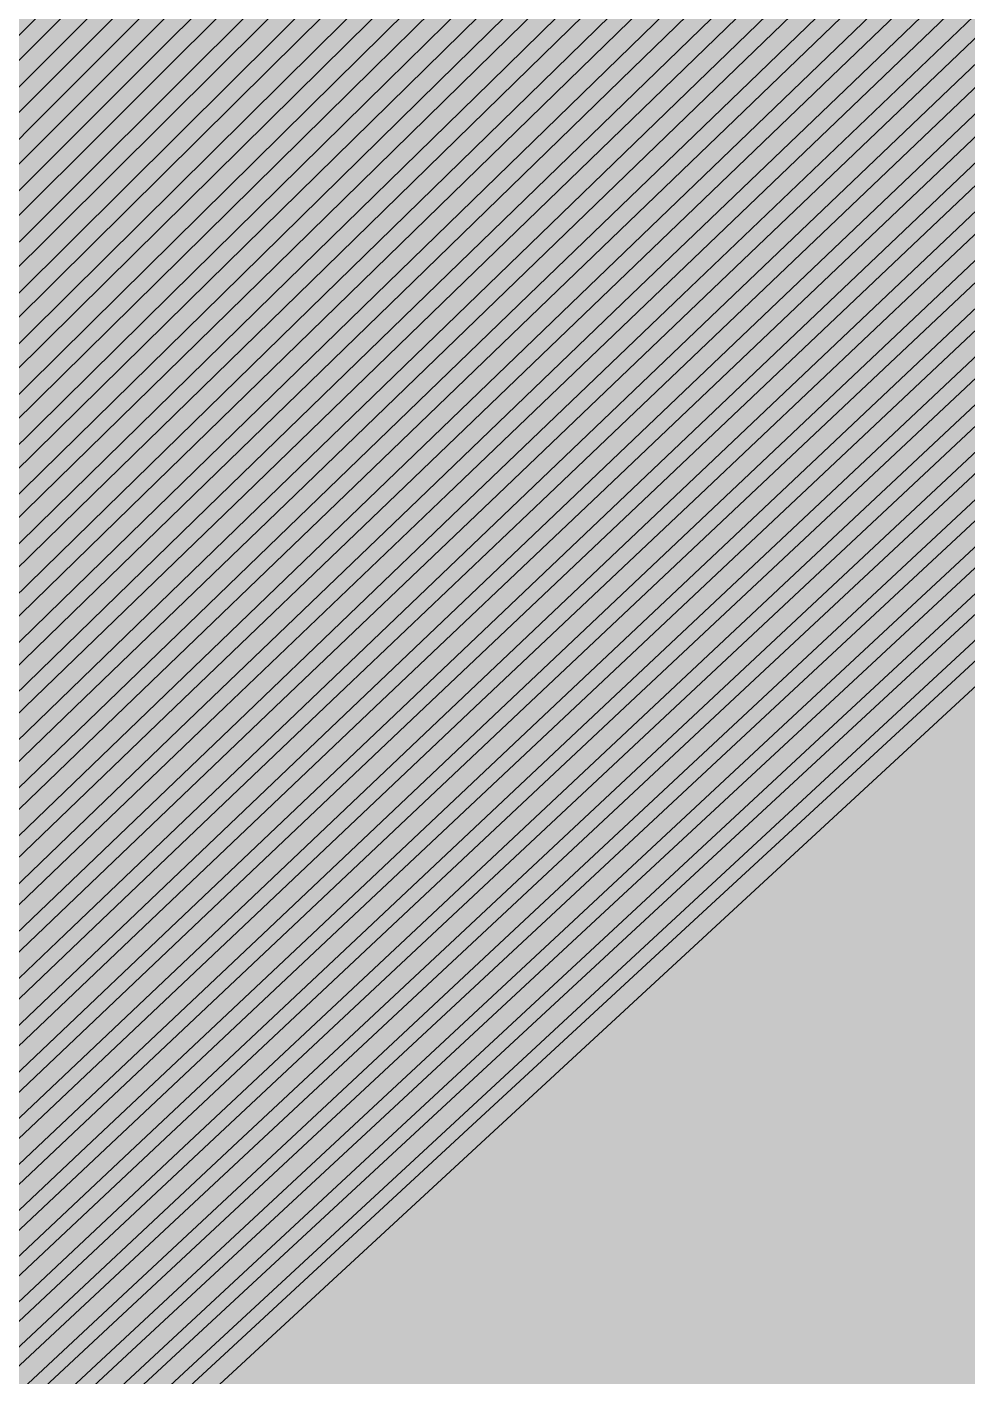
# Model space of a CAD drawing. Header units: metres. Extents: x -7231 to 10969, y -37556 to 1873.
# Drawn here: x 3799.7 to 3899.1, y -18309.4 to -18166.8 of the extents above; entities that cross this region are included whole.
import ezdxf

# ---------------------------------------------------------------- set-up
doc = ezdxf.new("R2010")
doc.units = ezdxf.units.M
for name, color, linetype in [('Metal1', 4, 'CONTINUOUS'), ('Metal2', 3, 'CONTINUOUS'), ('Polyimide', 7, 'CONTINUOUS')]:
    doc.layers.add(name, color=color, linetype=linetype)

msp = doc.modelspace()

# ---------------------------------------------------------------- hatches: boundary and pattern name
at = {"layer": 'Polyimide'}
msp.add_hatch(color=7, dxfattribs=at).paths.add_polyline_path([(4065.69, -468), (4066.67, -501.99), (4068.51, -535.99), (4071.41, -569.99), (4075.54, -603.99), (4081.04, -637.99), (4088.01, -671.99), (4096.52, -705.98), (4106.62, -739.98), (4118.33, -773.98), (4131.63, -807.98), (4146.49, -841.98), (4162.87, -875.98), (4180.68, -909.97), (4199.83, -943.97), (4220.22, -977.97), (4241.73, -1011.97), (4264.21, -1045.97), (4287.52, -1079.96), (4311.51, -1113.96), (4336.01, -1147.96), (4360.86, -1181.96), (4385.88, -1215.96), (4410.89, -1249.96), (4435.74, -1283.95), (4460.24, -1317.95), (4484.23, -1351.95), (4507.54, -1385.95), (4530.02, -1419.95), (4551.53, -1453.94), (4571.92, -1487.94), (4591.07, -1521.94), (4608.88, -1555.94), (4625.26, -1589.94), (4640.12, -1623.94), (4653.42, -1657.93), (4665.13, -1691.93), (4675.23, -1725.93), (4683.74, -1759.93), (4690.71, -1793.93), (4696.21, -1827.93), (4700.34, -1861.92), (4703.24, -1895.92), (4705.08, -1929.92), (4706.06, -1963.92), (4706.44, -1997.92), (4706.5, -2031.91), (4706.5, -4793.02), (4709.95, -4838.39), (4720.22, -4882.71), (4737.08, -4924.98), (4760.13, -4964.2), (4788.85, -4999.49), (4822.58, -5030.03), (4860.53, -5055.12), (4901.85, -5074.18), (4901.85, -5074.18), (4970.68, -5105.23), (5034.7, -5145.26), (5092.76, -5193.54), (5143.8, -5249.19), (5186.89, -5311.2), (5221.24, -5378.44), (5246.23, -5449.69), (5261.41, -5523.66), (5266.5, -5599), (5261.41, -5674.34), (5246.23, -5748.31), (5221.24, -5819.56), (5186.89, -5886.8), (5143.8, -5948.81), (5092.76, -6004.46), (5034.7, -6052.74), (4970.68, -6092.77), (4901.85, -6123.82), (4860.53, -6142.88), (4822.58, -6167.97), (4788.85, -6198.51), (4760.13, -6233.8), (4737.08, -6273.02), (4720.22, -6315.29), (4709.95, -6359.61), (4706.5, -6404.98), (4706.5, -9221.52), (4709.95, -9266.88), (4720.22, -9311.21), (4737.08, -9353.47), (4760.13, -9392.7), (4788.85, -9427.98), (4822.58, -9458.52), (4860.53, -9483.61), (4901.85, -9502.67), (4970.68, -9533.72), (5034.7, -9573.75), (5092.76, -9622.03), (5143.8, -9677.68), (5186.89, -9739.69), (5221.24, -9806.94), (5246.23, -9878.19), (5261.41, -9952.16), (5266.5, -10027.49), (5261.41, -10102.83), (5246.23, -10176.8), (5221.24, -10248.05), (5186.89, -10315.3), (5143.8, -10377.31), (5092.76, -10432.96), (5034.7, -10481.24), (4970.68, -10521.27), (4901.85, -10552.32), (4860.53, -10571.38), (4822.58, -10596.46), (4788.85, -10627), (4760.13, -10662.29), (4737.08, -10701.52), (4720.22, -10743.78), (4709.95, -10788.1), (4706.5, -10833.47), (4706.5, -13650.01), (4709.95, -13695.38), (4720.22, -13739.7), (4737.08, -13781.96), (4760.13, -13821.19), (4788.85, -13856.48), (4822.58, -13887.02), (4860.53, -13912.11), (4901.85, -13931.17), (4970.68, -13962.22), (5034.7, -14002.25), (5092.76, -14050.53), (5143.8, -14106.18), (5186.89, -14168.19), (5221.24, -14235.43), (5246.23, -14306.68), (5261.41, -14380.65), (5266.5, -14455.99), (5261.41, -14531.33), (5246.23, -14605.29), (5221.24, -14676.55), (5186.89, -14743.79), (5143.8, -14805.8), (5092.76, -14861.45), (5034.7, -14909.73), (4970.68, -14949.76), (4901.85, -14980.81), (4860.53, -14999.87), (4822.58, -15024.96), (4788.85, -15055.5), (4760.13, -15090.79), (4737.08, -15130.01), (4720.22, -15172.27), (4709.95, -15216.6), (4706.5, -15261.97), (4706.5, -15455.99), (4720.95, -15750.04), (4764.14, -16041.26), (4835.68, -16326.84), (4934.86, -16604.04), (5060.74, -16870.18), (5212.09, -17122.7), (5387.47, -17359.17), (5585.18, -17577.31), (5803.32, -17775.02), (6039.79, -17950.4), (6292.31, -18101.75), (6558.45, -18227.63), (6835.65, -18326.81), (7121.23, -18398.34), (7412.45, -18441.54), (7706.5, -18455.99), (9969.01, -18455.99), (10047.42, -18459.84), (10125.08, -18471.36), (10201.23, -18490.44), (10275.15, -18516.89), (10346.12, -18550.45), (10413.46, -18590.81), (10476.52, -18637.58), (10534.69, -18690.3), (10587.41, -18748.47), (10634.18, -18811.53), (10674.54, -18878.87), (10708.11, -18949.84), (10734.56, -19023.76), (10753.63, -19099.92), (10765.15, -19177.58), (10769.01, -19255.99), (10769.01, -20895.8), (10730.24, -20951.41), (10694.6, -21009.08), (10662.21, -21068.63), (10633.17, -21129.89), (10607.55, -21192.66), (10585.45, -21256.74), (10566.93, -21321.96), (10552.05, -21388.09), (10540.84, -21454.95), (10533.35, -21522.33), (10529.6, -21590.02), (10529.6, -21657.81), (10533.35, -21725.5), (10540.84, -21792.87), (10552.05, -21859.73), (10566.93, -21925.87), (10585.45, -21991.08), (10607.55, -22055.17), (10633.17, -22117.94), (10662.21, -22179.19), (10694.6, -22238.74), (10730.24, -22296.41), (10769.01, -22352.03), (10769.01, -32454.24), (10728.74, -32510.49), (10691.72, -32568.92), (10658.05, -32629.35), (10627.85, -32691.58), (10601.2, -32755.42), (10578.21, -32820.67), (10558.93, -32887.1), (10543.44, -32954.52), (10531.77, -33022.71), (10523.97, -33091.44), (10520.07, -33160.51), (10520.07, -33229.69), (10523.97, -33298.75), (10531.77, -33367.49), (10543.44, -33435.67), (10558.93, -33503.09), (10578.21, -33569.53), (10601.2, -33634.77), (10627.85, -33698.61), (10658.05, -33760.85), (10691.72, -33821.28), (10728.74, -33879.71), (10769.01, -33935.96), (10769.01, -36556), (10765.15, -36634.41), (10753.63, -36712.07), (10734.56, -36788.23), (10708.11, -36862.15), (10674.54, -36933.12), (10634.18, -37000.46), (10587.41, -37063.51), (10534.69, -37121.69), (10476.52, -37174.41), (10413.46, -37221.18), (10346.12, -37261.54), (10275.15, -37295.1), (10201.23, -37321.55), (10125.08, -37340.63), (10047.42, -37352.15), (9969.01, -37356), (-6231.01, -37356), (-6309.42, -37352.15), (-6387.08, -37340.63), (-6463.23, -37321.55), (-6537.15, -37295.1), (-6608.12, -37261.54), (-6675.46, -37221.18), (-6738.52, -37174.41), (-6796.69, -37121.69), (-6849.41, -37063.51), (-6896.18, -37000.46), (-6936.54, -36933.12), (-6970.11, -36862.15), (-6996.56, -36788.23), (-7015.63, -36712.07), (-7027.15, -36634.41), (-7031.01, -36556), (-7031.01, -33936), (-6990.74, -33879.75), (-6953.7, -33821.31), (-6920.03, -33760.88), (-6889.82, -33698.64), (-6863.18, -33634.8), (-6840.18, -33569.55), (-6820.9, -33503.11), (-6805.4, -33435.69), (-6793.74, -33367.49), (-6785.94, -33298.75), (-6782.03, -33229.68), (-6782.03, -33160.5), (-6785.94, -33091.43), (-6793.74, -33022.69), (-6805.4, -32954.5), (-6820.9, -32887.07), (-6840.18, -32820.63), (-6863.18, -32755.39), (-6889.82, -32691.54), (-6920.03, -32629.3), (-6953.7, -32568.87), (-6990.74, -32510.43), (-7031.01, -32454.18), (-7031.01, -22364.83), (-6990.74, -22308.58), (-6953.7, -22250.14), (-6920.03, -22189.71), (-6889.82, -22127.47), (-6863.18, -22063.62), (-6840.18, -21998.38), (-6820.9, -21931.94), (-6805.4, -21864.51), (-6793.74, -21796.32), (-6785.94, -21727.58), (-6782.03, -21658.51), (-6782.03, -21589.33), (-6785.94, -21520.26), (-6793.74, -21451.52), (-6805.4, -21383.32), (-6820.9, -21315.9), (-6840.18, -21249.46), (-6863.18, -21184.21), (-6889.82, -21120.37), (-6920.03, -21058.13), (-6953.7, -20997.7), (-6990.74, -20939.26), (-7031.01, -20883.01), (-7031.01, -19255.99), (-7027.15, -19177.58), (-7015.63, -19099.92), (-6996.56, -19023.76), (-6970.11, -18949.84), (-6936.54, -18878.87), (-6896.18, -18811.53), (-6849.41, -18748.47), (-6796.69, -18690.3), (-6738.52, -18637.58), (-6675.46, -18590.81), (-6608.12, -18550.45), (-6537.15, -18516.89), (-6463.23, -18490.44), (-6387.08, -18471.36), (-6309.42, -18459.84), (-6231.01, -18455.99), (-3968.5, -18455.99), (-3674.45, -18441.54), (-3383.23, -18398.34), (-3097.65, -18326.81), (-2820.45, -18227.63), (-2554.31, -18101.75), (-2301.79, -17950.4), (-2065.32, -17775.02), (-1847.18, -17577.31), (-1649.47, -17359.17), (-1474.09, -17122.7), (-1322.74, -16870.18), (-1196.86, -16604.04), (-1097.68, -16326.84), (-1026.14, -16041.26), (-982.95, -15750.04), (-968.5, -15455.99), (-968.5, -15261.97), (-971.95, -15216.6), (-982.22, -15172.27), (-999.08, -15130.01), (-1022.13, -15090.79), (-1050.85, -15055.5), (-1084.58, -15024.96), (-1122.53, -14999.87), (-1163.85, -14980.81), (-1232.68, -14949.76), (-1296.7, -14909.73), (-1354.76, -14861.45), (-1405.8, -14805.8), (-1448.89, -14743.79), (-1483.24, -14676.55), (-1508.23, -14605.29), (-1523.41, -14531.33), (-1528.5, -14455.99), (-1523.41, -14380.65), (-1508.23, -14306.68), (-1483.24, -14235.43), (-1448.89, -14168.19), (-1405.8, -14106.18), (-1354.76, -14050.53), (-1296.7, -14002.25), (-1232.68, -13962.22), (-1163.85, -13931.17), (-1122.53, -13912.11), (-1084.58, -13887.02), (-1050.85, -13856.48), (-1022.13, -13821.19), (-999.08, -13781.96), (-982.22, -13739.7), (-971.95, -13695.38), (-968.5, -13650.01), (-968.5, -12309.64), (-971.95, -12264.27), (-982.22, -12219.94), (-999.08, -12177.68), (-1022.13, -12138.46), (-1050.85, -12103.17), (-1084.58, -12072.63), (-1122.53, -12047.54), (-1163.85, -12028.48), (-1232.68, -11997.43), (-1296.7, -11957.4), (-1354.76, -11909.12), (-1405.8, -11853.47), (-1448.89, -11791.46), (-1483.24, -11724.22), (-1508.23, -11652.96), (-1523.41, -11579), (-1528.5, -11503.66), (-1523.41, -11428.32), (-1508.23, -11354.35), (-1483.24, -11283.1), (-1448.89, -11215.86), (-1405.8, -11153.85), (-1354.76, -11098.2), (-1296.7, -11049.92), (-1232.68, -11009.89), (-1163.85, -10978.84), (-1122.53, -10959.78), (-1084.58, -10934.69), (-1050.85, -10904.15), (-1022.13, -10868.86), (-999.08, -10829.63), (-982.22, -10787.37), (-971.95, -10743.05), (-968.5, -10697.68), (-968.5, -9357.31), (-971.95, -9311.94), (-982.22, -9267.62), (-999.08, -9225.35), (-1022.13, -9186.13), (-1050.85, -9150.84), (-1084.58, -9120.3), (-1122.53, -9095.21), (-1163.85, -9076.15), (-1163.85, -9076.15), (-1232.68, -9045.1), (-1296.7, -9005.07), (-1354.76, -8956.79), (-1405.8, -8901.14), (-1448.89, -8839.13), (-1483.24, -8771.89), (-1508.23, -8700.64), (-1523.41, -8626.67), (-1528.5, -8551.33), (-1523.41, -8475.99), (-1508.23, -8402.02), (-1483.24, -8330.77), (-1448.89, -8263.53), (-1405.8, -8201.52), (-1354.76, -8145.87), (-1296.7, -8097.59), (-1232.68, -8057.56), (-1163.85, -8026.51), (-1163.85, -8026.51), (-1122.53, -8007.45), (-1084.58, -7982.36), (-1050.85, -7951.82), (-1022.13, -7916.53), (-999.08, -7877.31), (-982.22, -7835.04), (-971.95, -7790.72), (-968.5, -7745.35), (-968.5, -6404.98), (-971.95, -6359.61), (-982.22, -6315.29), (-999.08, -6273.02), (-1022.13, -6233.8), (-1050.85, -6198.51), (-1084.58, -6167.97), (-1122.53, -6142.88), (-1163.85, -6123.82), (-1163.85, -6123.82), (-1232.68, -6092.77), (-1296.7, -6052.74), (-1354.76, -6004.46), (-1405.8, -5948.81), (-1448.89, -5886.8), (-1483.24, -5819.56), (-1508.23, -5748.31), (-1523.41, -5674.34), (-1528.5, -5599), (-1523.41, -5523.66), (-1508.23, -5449.69), (-1483.24, -5378.44), (-1448.89, -5311.2), (-1405.8, -5249.19), (-1354.76, -5193.54), (-1296.7, -5145.26), (-1232.68, -5105.23), (-1163.85, -5074.18), (-1163.85, -5074.18), (-1122.53, -5055.12), (-1084.58, -5030.03), (-1050.85, -4999.49), (-1022.13, -4964.2), (-999.08, -4924.98), (-982.22, -4882.71), (-971.95, -4838.39), (-968.5, -4793.02), (-968.5, -2031.91), (-968.44, -1997.92), (-968.06, -1963.92), (-967.05, -1929.92), (-965.18, -1895.92), (-962.22, -1861.92), (-958.01, -1827.93), (-952.41, -1793.93), (-945.31, -1759.93), (-936.64, -1725.93), (-926.35, -1691.93), (-914.43, -1657.93), (-900.88, -1623.94), (-885.74, -1589.94), (-869.05, -1555.94), (-850.91, -1521.94), (-831.4, -1487.94), (-810.63, -1453.94), (-788.72, -1419.95), (-765.82, -1385.95), (-742.07, -1351.95), (-717.63, -1317.95), (-692.67, -1283.95), (-667.36, -1249.96), (-641.88, -1215.96), (-616.39, -1181.96), (-591.08, -1147.96), (-566.12, -1113.96), (-541.68, -1079.96), (-517.93, -1045.97), (-495.03, -1011.97), (-473.12, -977.97), (-452.35, -943.97), (-432.84, -909.97), (-414.7, -875.98), (-398.01, -841.98), (-382.87, -807.98), (-369.32, -773.98), (-357.4, -739.98), (-347.11, -705.98), (-338.44, -671.99), (-331.34, -637.99), (-325.74, -603.99), (-321.53, -569.99), (-318.57, -535.99), (-316.7, -501.99), (-315.69, -468), (-315.31, -434), (-315.25, -400), (-315.25, 401), (-315.25, 451), (-315.25, 1644), (-270.25, 1644), (-270.03, 1637.13), (-269.35, 1630.29), (-268.23, 1623.52), (-266.67, 1616.82), (-264.68, 1610.25), (-262.26, 1603.82), (-259.42, 1597.56), (-256.18, 1591.5), (-252.55, 1585.67), (-248.55, 1580.08), (-244.19, 1574.77), (-239.5, 1569.75), (-234.48, 1565.06), (-229.17, 1560.7), (-223.58, 1556.7), (-217.75, 1553.07), (-211.69, 1549.83), (-205.43, 1546.99), (-199, 1544.57), (-192.43, 1542.58), (-185.73, 1541.02), (-178.96, 1539.9), (-172.12, 1539.22), (-165.25, 1539), (-158.38, 1539.22), (-151.54, 1539.9), (-144.77, 1541.02), (-138.07, 1542.58), (-131.5, 1544.57), (-125.07, 1546.99), (-118.81, 1549.83), (-112.75, 1553.07), (-106.92, 1556.7), (-101.33, 1560.7), (-96.02, 1565.06), (-91, 1569.75), (-86.31, 1574.77), (-81.95, 1580.08), (-77.95, 1585.67), (-74.32, 1591.5), (-71.08, 1597.56), (-68.24, 1603.82), (-65.82, 1610.25), (-63.83, 1616.82), (-62.27, 1623.52), (-61.15, 1630.29), (-60.47, 1637.13), (-60.25, 1644), (1853, 1644), (1853, 1573), (3815.25, 1573), (3815.46, 1579.54), (3816.11, 1586.05), (3817.17, 1592.51), (3818.66, 1598.88), (3820.56, 1605.14), (3822.86, 1611.27), (3825.56, 1617.23), (3828.65, 1623), (3832.1, 1628.56), (3835.91, 1633.88), (3840.07, 1638.93), (3844.54, 1643.71), (3849.32, 1648.18), (3854.37, 1652.34), (3859.69, 1656.15), (3865.25, 1659.6), (3871.02, 1662.69), (3876.98, 1665.39), (3883.11, 1667.69), (3889.37, 1669.59), (3895.74, 1671.08), (3902.2, 1672.14), (3908.71, 1672.79), (3915.25, 1673), (3921.79, 1672.79), (3928.3, 1672.14), (3934.76, 1671.08), (3941.13, 1669.59), (3947.39, 1667.69), (3953.52, 1665.39), (3959.48, 1662.69), (3965.25, 1659.6), (3970.81, 1656.15), (3976.13, 1652.34), (3981.18, 1648.18), (3985.96, 1643.71), (3990.43, 1638.93), (3994.59, 1633.88), (3998.4, 1628.56), (4001.85, 1623), (4004.94, 1617.23), (4007.64, 1611.27), (4009.94, 1605.14), (4011.84, 1598.88), (4013.33, 1592.51), (4014.39, 1586.05), (4015.04, 1579.54), (4015.25, 1573), (4065.25, 1573), (4065.25, 451), (4065.25, 401), (4065.25, -400), (4065.31, -434), (4065.69, -468)])

# ---------------------------------------------------------------- linework, layer by layer
at = {"layer": 'Metal1'}
for points in [[(3506.73, -18463.73), (3529.14, -18441.23), (3551.55, -18418.73), (3573.95, -18396.23), (3596.36, -18373.73), (3618.77, -18351.23), (3641.18, -18328.73), (3663.58, -18306.23), (3685.99, -18283.73), (3708.4, -18261.23), (3730.8, -18238.73), (3753.21, -18216.23), (3775.62, -18193.73), (3798.02, -18171.23), (3820.43, -18148.72), (3842.84, -18126.22), (3865.24, -18103.72), (3887.65, -18081.22), (3910.06, -18058.72)], [(3911.48, -18060.13), (3889.07, -18082.63), (3866.66, -18105.13), (3844.26, -18127.64), (3821.85, -18150.14), (3799.44, -18172.64), (3777.03, -18195.14), (3754.63, -18217.64), (3732.22, -18240.14), (3709.81, -18262.64), (3687.41, -18285.14), (3665, -18307.64), (3642.59, -18330.14), (3620.19, -18352.64), (3597.78, -18375.14), (3575.37, -18397.64), (3552.96, -18420.14), (3530.56, -18442.64), (3508.15, -18465.15)], [(3516.03, -18463.73), (3538.57, -18441.23), (3561.1, -18418.73), (3583.63, -18396.23), (3606.17, -18373.73), (3628.7, -18351.23), (3651.24, -18328.73), (3673.77, -18306.23), (3696.3, -18283.73), (3718.84, -18261.23), (3741.37, -18238.73), (3763.91, -18216.22), (3786.44, -18193.72), (3808.97, -18171.22), (3831.51, -18148.72), (3854.04, -18126.22), (3876.58, -18103.72), (3899.11, -18081.22)], [(3525.33, -18463.73), (3547.99, -18441.23), (3570.65, -18418.73), (3593.31, -18396.23), (3615.97, -18373.73), (3638.64, -18351.23), (3661.3, -18328.73), (3683.96, -18306.23), (3706.62, -18283.72), (3729.28, -18261.22), (3751.94, -18238.72), (3774.6, -18216.22), (3797.26, -18193.72), (3819.93, -18171.22), (3842.59, -18148.72), (3865.25, -18126.22), (3887.91, -18103.72), (3910.57, -18081.22)], [(3900.52, -18082.64), (3877.99, -18105.14), (3855.46, -18127.64), (3832.92, -18150.14), (3810.39, -18172.64), (3787.85, -18195.14), (3765.32, -18217.64), (3742.79, -18240.14), (3720.25, -18262.64), (3697.72, -18285.14), (3675.18, -18307.64), (3652.65, -18330.14), (3630.12, -18352.64), (3607.58, -18375.14), (3585.05, -18397.65), (3562.51, -18420.15), (3539.98, -18442.65), (3517.44, -18465.15)], [(3911.98, -18082.64), (3889.32, -18105.14), (3866.66, -18127.64), (3844, -18150.14), (3821.33, -18172.64), (3798.67, -18195.14), (3776.01, -18217.64), (3753.35, -18240.14), (3730.69, -18262.64), (3708.03, -18285.14), (3685.37, -18307.64), (3662.71, -18330.15), (3640.05, -18352.65), (3617.38, -18375.15), (3594.72, -18397.65), (3572.06, -18420.15), (3549.4, -18442.65), (3526.74, -18465.15)], [(3534.63, -18463.73), (3557.42, -18441.23), (3580.2, -18418.73), (3602.99, -18396.23), (3625.78, -18373.73), (3648.57, -18351.22), (3671.36, -18328.72), (3694.15, -18306.22), (3716.93, -18283.72), (3739.72, -18261.22), (3762.51, -18238.72), (3785.3, -18216.22), (3808.09, -18193.72), (3830.88, -18171.22), (3853.66, -18148.72), (3876.45, -18126.22), (3899.24, -18103.72)], [(3543.93, -18463.73), (3566.84, -18441.23), (3589.76, -18418.72), (3612.67, -18396.22), (3635.59, -18373.72), (3658.5, -18351.22), (3681.42, -18328.72), (3704.33, -18306.22), (3727.25, -18283.72), (3750.17, -18261.22), (3773.08, -18238.72), (3796, -18216.22), (3818.91, -18193.72), (3841.83, -18171.22), (3864.74, -18148.72), (3887.66, -18126.22), (3910.57, -18103.72)], [(3553.22, -18463.72), (3576.27, -18441.22), (3599.31, -18418.72), (3622.35, -18396.22), (3645.39, -18373.72), (3668.44, -18351.22), (3691.48, -18328.72), (3714.52, -18306.22), (3737.57, -18283.72), (3760.61, -18261.22), (3783.65, -18238.72), (3806.69, -18216.22), (3829.74, -18193.72), (3852.78, -18171.22), (3875.82, -18148.71), (3898.86, -18126.21), (3921.91, -18103.71)], [(3900.65, -18105.14), (3877.86, -18127.64), (3855.07, -18150.14), (3832.28, -18172.64), (3809.49, -18195.14), (3786.71, -18217.64), (3763.92, -18240.14), (3741.13, -18262.65), (3718.34, -18285.15), (3695.55, -18307.65), (3672.76, -18330.15), (3649.97, -18352.65), (3627.19, -18375.15), (3604.4, -18397.65), (3581.61, -18420.15), (3558.82, -18442.65), (3536.03, -18465.15)], [(3911.98, -18105.14), (3889.06, -18127.64), (3866.14, -18150.14), (3843.23, -18172.64), (3820.31, -18195.15), (3797.4, -18217.65), (3774.48, -18240.15), (3751.57, -18262.65), (3728.65, -18285.15), (3705.74, -18307.65), (3682.82, -18330.15), (3659.9, -18352.65), (3636.99, -18375.15), (3614.07, -18397.65), (3591.16, -18420.15), (3568.24, -18442.65), (3545.33, -18465.15)], [(3562.52, -18463.72), (3585.69, -18441.22), (3608.86, -18418.72), (3632.03, -18396.22), (3655.2, -18373.72), (3678.37, -18351.22), (3701.54, -18328.72), (3724.71, -18306.22), (3747.88, -18283.72), (3771.05, -18261.22), (3794.22, -18238.72), (3817.39, -18216.22), (3840.56, -18193.71), (3863.73, -18171.21), (3886.9, -18148.71), (3910.07, -18126.21)], [(3571.82, -18463.72), (3595.12, -18441.22), (3618.41, -18418.72), (3641.71, -18396.22), (3665.01, -18373.72), (3688.3, -18351.22), (3711.6, -18328.72), (3734.9, -18306.22), (3758.2, -18283.72), (3781.49, -18261.21), (3804.79, -18238.71), (3828.09, -18216.21), (3851.38, -18193.71), (3874.68, -18171.21), (3897.98, -18148.71), (3921.27, -18126.21)], [(3900.26, -18127.65), (3877.22, -18150.15), (3854.18, -18172.65), (3831.13, -18195.15), (3808.09, -18217.65), (3785.05, -18240.15), (3762, -18262.65), (3738.96, -18285.15), (3715.92, -18307.65), (3692.88, -18330.15), (3669.83, -18352.65), (3646.79, -18375.15), (3623.75, -18397.65), (3600.71, -18420.15), (3577.66, -18442.65), (3554.62, -18465.16)], [(3911.46, -18127.65), (3888.29, -18150.15), (3865.12, -18172.65), (3841.95, -18195.15), (3818.78, -18217.65), (3795.61, -18240.15), (3772.44, -18262.65), (3749.27, -18285.15), (3726.1, -18307.65), (3702.93, -18330.15), (3679.76, -18352.65), (3656.59, -18375.15), (3633.42, -18397.66), (3610.25, -18420.16), (3587.09, -18442.66), (3563.92, -18465.16)], [(3581.12, -18463.72), (3604.54, -18441.22), (3627.97, -18418.72), (3651.39, -18396.22), (3674.81, -18373.72), (3698.24, -18351.22), (3721.66, -18328.71), (3745.09, -18306.21), (3768.51, -18283.71), (3791.93, -18261.21), (3815.36, -18238.71), (3838.78, -18216.21), (3862.21, -18193.71), (3885.63, -18171.21), (3909.05, -18148.71)], [(3590.42, -18463.72), (3613.97, -18441.22), (3637.52, -18418.72), (3661.07, -18396.21), (3684.62, -18373.71), (3708.17, -18351.21), (3731.72, -18328.71), (3755.27, -18306.21), (3778.83, -18283.71), (3802.38, -18261.21), (3825.93, -18238.71), (3849.48, -18216.21), (3873.03, -18193.71), (3896.58, -18171.21), (3920.13, -18148.71)], [(3899.37, -18150.15), (3876.07, -18172.65), (3852.77, -18195.15), (3829.48, -18217.65), (3806.18, -18240.15), (3782.88, -18262.65), (3759.58, -18285.15), (3736.29, -18307.65), (3712.99, -18330.16), (3689.69, -18352.66), (3666.4, -18375.16), (3643.1, -18397.66), (3619.8, -18420.16), (3596.51, -18442.66), (3573.21, -18465.16)], [(3910.44, -18150.15), (3887.02, -18172.65), (3863.59, -18195.15), (3840.17, -18217.65), (3816.74, -18240.15), (3793.32, -18262.65), (3769.9, -18285.16), (3746.47, -18307.66), (3723.05, -18330.16), (3699.62, -18352.66), (3676.2, -18375.16), (3652.78, -18397.66), (3629.35, -18420.16), (3605.93, -18442.66), (3582.5, -18465.16)], [(3921.51, -18150.15), (3897.96, -18172.65), (3874.41, -18195.15), (3850.86, -18217.66), (3827.31, -18240.16), (3803.76, -18262.66), (3780.21, -18285.16), (3756.66, -18307.66), (3733.1, -18330.16), (3709.55, -18352.66), (3686, -18375.16), (3662.45, -18397.66), (3638.9, -18420.16), (3615.35, -18442.66), (3591.8, -18465.16)], [(3599.71, -18463.71), (3623.39, -18441.21), (3647.07, -18418.71), (3670.75, -18396.21), (3694.43, -18373.71), (3718.11, -18351.21), (3741.78, -18328.71), (3765.46, -18306.21), (3789.14, -18283.71), (3812.82, -18261.21), (3836.5, -18238.71), (3860.18, -18216.21), (3883.85, -18193.71), (3907.53, -18171.21)], [(3609.01, -18463.71), (3632.82, -18441.21), (3656.62, -18418.71), (3680.43, -18396.21), (3704.23, -18373.71), (3728.04, -18351.21), (3751.84, -18328.71), (3775.65, -18306.21), (3799.46, -18283.71), (3823.26, -18261.21), (3847.07, -18238.71), (3870.87, -18216.21), (3894.68, -18193.7), (3918.48, -18171.2)], [(3908.91, -18172.66), (3885.23, -18195.16), (3861.55, -18217.66), (3837.88, -18240.16), (3814.2, -18262.66), (3790.52, -18285.16), (3766.84, -18307.66), (3743.16, -18330.16), (3719.48, -18352.66), (3695.81, -18375.16), (3672.13, -18397.66), (3648.45, -18420.16), (3624.77, -18442.66), (3601.09, -18465.16)], [(3919.86, -18172.66), (3896.05, -18195.16), (3872.25, -18217.66), (3848.44, -18240.16), (3824.64, -18262.66), (3800.83, -18285.16), (3777.02, -18307.66), (3753.22, -18330.16), (3729.41, -18352.66), (3705.61, -18375.16), (3681.8, -18397.66), (3658, -18420.17), (3634.19, -18442.67), (3610.39, -18465.17)], [(3618.31, -18463.71), (3642.24, -18441.21), (3666.18, -18418.71), (3690.11, -18396.21), (3714.04, -18373.71), (3737.97, -18351.21), (3761.91, -18328.71), (3785.84, -18306.21), (3809.77, -18283.71), (3833.7, -18261.21), (3857.64, -18238.7), (3881.57, -18216.2), (3905.5, -18193.7)], [(3627.61, -18463.71), (3651.67, -18441.21), (3675.73, -18418.71), (3699.79, -18396.21), (3723.85, -18373.71), (3747.91, -18351.21), (3771.97, -18328.71), (3796.03, -18306.2), (3820.09, -18283.7), (3844.15, -18261.2), (3868.21, -18238.7), (3892.27, -18216.2), (3916.32, -18193.7)], [(3906.87, -18195.16), (3882.94, -18217.66), (3859.01, -18240.16), (3835.07, -18262.66), (3811.14, -18285.16), (3787.21, -18307.66), (3763.28, -18330.16), (3739.34, -18352.67), (3715.41, -18375.17), (3691.48, -18397.67), (3667.55, -18420.17), (3643.61, -18442.67), (3619.68, -18465.17)], [(3917.69, -18195.16), (3893.63, -18217.66), (3869.57, -18240.16), (3845.51, -18262.66), (3821.45, -18285.16), (3797.39, -18307.67), (3773.33, -18330.17), (3749.27, -18352.67), (3725.21, -18375.17), (3701.15, -18397.67), (3677.09, -18420.17), (3653.03, -18442.67), (3628.97, -18465.17)], [(3636.91, -18463.71), (3661.09, -18441.21), (3685.28, -18418.71), (3709.47, -18396.21), (3733.65, -18373.7), (3757.84, -18351.2), (3782.03, -18328.7), (3806.21, -18306.2), (3830.4, -18283.7), (3854.59, -18261.2), (3878.77, -18238.7), (3902.96, -18216.2)], [(3646.2, -18463.71), (3670.52, -18441.21), (3694.83, -18418.7), (3719.15, -18396.2), (3743.46, -18373.7), (3767.77, -18351.2), (3792.09, -18328.7), (3816.4, -18306.2), (3840.72, -18283.7), (3865.03, -18261.2), (3889.34, -18238.7), (3913.66, -18216.2)], [(3904.32, -18217.66), (3880.14, -18240.17), (3855.95, -18262.67), (3831.76, -18285.17), (3807.58, -18307.67), (3783.39, -18330.17), (3759.2, -18352.67), (3735.02, -18375.17), (3710.83, -18397.67), (3686.64, -18420.17), (3662.46, -18442.67), (3638.27, -18465.17)], [(3915.02, -18217.67), (3890.7, -18240.17), (3866.39, -18262.67), (3842.07, -18285.17), (3817.76, -18307.67), (3793.45, -18330.17), (3769.13, -18352.67), (3744.82, -18375.17), (3720.5, -18397.67), (3696.19, -18420.17), (3671.88, -18442.67), (3647.56, -18465.17)]]:
    msp.add_lwpolyline(points, dxfattribs=at)
at = {"layer": 'Metal2'}
for points in [[(3511.38, -18463.73), (3533.85, -18441.23), (3556.32, -18418.73), (3578.79, -18396.23), (3601.26, -18373.73), (3623.74, -18351.23), (3646.21, -18328.73), (3668.68, -18306.23), (3691.15, -18283.73), (3713.62, -18261.23), (3736.09, -18238.73), (3758.56, -18216.23), (3781.03, -18193.73), (3803.5, -18171.22), (3825.97, -18148.72), (3848.44, -18126.22), (3870.91, -18103.72), (3893.38, -18081.22), (3915.85, -18058.72)], [(3905.68, -18060.13), (3883.34, -18082.63), (3861, -18105.13), (3838.65, -18127.63), (3816.31, -18150.13), (3793.97, -18172.64), (3771.62, -18195.14), (3749.28, -18217.64), (3726.94, -18240.14), (3704.59, -18262.64), (3682.25, -18285.14), (3659.91, -18307.64), (3637.56, -18330.14), (3615.22, -18352.64), (3592.88, -18375.14), (3570.53, -18397.64), (3548.19, -18420.14), (3525.85, -18442.64), (3503.5, -18465.14)], [(3917.27, -18060.13), (3894.8, -18082.63), (3872.33, -18105.14), (3849.86, -18127.64), (3827.39, -18150.14), (3804.91, -18172.64), (3782.44, -18195.14), (3759.97, -18217.64), (3737.5, -18240.14), (3715.03, -18262.64), (3692.56, -18285.14), (3670.09, -18307.64), (3647.62, -18330.14), (3625.15, -18352.64), (3602.68, -18375.14), (3580.21, -18397.64), (3557.74, -18420.15), (3535.27, -18442.65), (3512.8, -18465.15)], [(3520.68, -18463.73), (3543.28, -18441.23), (3565.88, -18418.73), (3588.47, -18396.23), (3611.07, -18373.73), (3633.67, -18351.23), (3656.27, -18328.73), (3678.86, -18306.23), (3701.46, -18283.73), (3724.06, -18261.23), (3746.66, -18238.72), (3769.25, -18216.22), (3791.85, -18193.72), (3814.45, -18171.22), (3837.05, -18148.72), (3859.65, -18126.22), (3882.24, -18103.72), (3904.84, -18081.22)], [(3529.98, -18463.73), (3552.7, -18441.23), (3575.43, -18418.73), (3598.15, -18396.23), (3620.88, -18373.73), (3643.6, -18351.23), (3666.33, -18328.73), (3689.05, -18306.22), (3711.78, -18283.72), (3734.5, -18261.22), (3757.23, -18238.72), (3779.95, -18216.22), (3802.68, -18193.72), (3825.4, -18171.22), (3848.13, -18148.72), (3870.85, -18126.22), (3893.58, -18103.72), (3916.3, -18081.22)], [(3906.25, -18082.64), (3883.65, -18105.14), (3861.06, -18127.64), (3838.46, -18150.14), (3815.86, -18172.64), (3793.26, -18195.14), (3770.67, -18217.64), (3748.07, -18240.14), (3725.47, -18262.64), (3702.87, -18285.14), (3680.28, -18307.64), (3657.68, -18330.14), (3635.08, -18352.65), (3612.48, -18375.15), (3589.88, -18397.65), (3567.29, -18420.15), (3544.69, -18442.65), (3522.09, -18465.15)], [(3917.71, -18082.64), (3894.98, -18105.14), (3872.26, -18127.64), (3849.53, -18150.14), (3826.81, -18172.64), (3804.08, -18195.14), (3781.36, -18217.64), (3758.63, -18240.14), (3735.91, -18262.64), (3713.18, -18285.15), (3690.46, -18307.65), (3667.73, -18330.15), (3645.01, -18352.65), (3622.29, -18375.15), (3599.56, -18397.65), (3576.84, -18420.15), (3554.11, -18442.65), (3531.39, -18465.15)], [(3539.28, -18463.73), (3562.13, -18441.23), (3584.98, -18418.73), (3607.83, -18396.23), (3630.68, -18373.72), (3653.54, -18351.22), (3676.39, -18328.72), (3699.24, -18306.22), (3722.09, -18283.72), (3744.94, -18261.22), (3767.8, -18238.72), (3790.65, -18216.22), (3813.5, -18193.72), (3836.35, -18171.22), (3859.2, -18148.72), (3882.06, -18126.22), (3904.91, -18103.72)], [(3548.57, -18463.73), (3571.55, -18441.22), (3594.53, -18418.72), (3617.51, -18396.22), (3640.49, -18373.72), (3663.47, -18351.22), (3686.45, -18328.72), (3709.43, -18306.22), (3732.41, -18283.72), (3755.39, -18261.22), (3778.37, -18238.72), (3801.34, -18216.22), (3824.32, -18193.72), (3847.3, -18171.22), (3870.28, -18148.72), (3893.26, -18126.22), (3916.24, -18103.71)], [(3906.31, -18105.14), (3883.46, -18127.64), (3860.61, -18150.14), (3837.76, -18172.64), (3814.9, -18195.14), (3792.05, -18217.64), (3769.2, -18240.15), (3746.35, -18262.65), (3723.5, -18285.15), (3700.64, -18307.65), (3677.79, -18330.15), (3654.94, -18352.65), (3632.09, -18375.15), (3609.24, -18397.65), (3586.38, -18420.15), (3563.53, -18442.65), (3540.68, -18465.15)], [(3917.64, -18105.14), (3894.66, -18127.64), (3871.68, -18150.14), (3848.7, -18172.65), (3825.72, -18195.15), (3802.74, -18217.65), (3779.76, -18240.15), (3756.79, -18262.65), (3733.81, -18285.15), (3710.83, -18307.65), (3687.85, -18330.15), (3664.87, -18352.65), (3641.89, -18375.15), (3618.91, -18397.65), (3595.93, -18420.15), (3572.95, -18442.65), (3549.97, -18465.15)], [(3557.87, -18463.72), (3580.98, -18441.22), (3604.09, -18418.72), (3627.19, -18396.22), (3650.3, -18373.72), (3673.4, -18351.22), (3696.51, -18328.72), (3719.62, -18306.22), (3742.72, -18283.72), (3765.83, -18261.22), (3788.94, -18238.72), (3812.04, -18216.22), (3835.15, -18193.72), (3858.25, -18171.21), (3881.36, -18148.71), (3904.47, -18126.21)], [(3567.17, -18463.72), (3590.4, -18441.22), (3613.64, -18418.72), (3636.87, -18396.22), (3660.1, -18373.72), (3683.34, -18351.22), (3706.57, -18328.72), (3729.8, -18306.22), (3753.04, -18283.72), (3776.27, -18261.22), (3799.5, -18238.71), (3822.74, -18216.21), (3845.97, -18193.71), (3869.2, -18171.21), (3892.44, -18148.71), (3915.67, -18126.21)], [(3905.86, -18127.65), (3882.76, -18150.15), (3859.65, -18172.65), (3836.54, -18195.15), (3813.44, -18217.65), (3790.33, -18240.15), (3767.22, -18262.65), (3744.12, -18285.15), (3721.01, -18307.65), (3697.91, -18330.15), (3674.8, -18352.65), (3651.69, -18375.15), (3628.59, -18397.65), (3605.48, -18420.15), (3582.37, -18442.66), (3559.27, -18465.16)], [(3917.06, -18127.65), (3893.83, -18150.15), (3870.6, -18172.65), (3847.36, -18195.15), (3824.13, -18217.65), (3800.9, -18240.15), (3777.66, -18262.65), (3754.43, -18285.15), (3731.2, -18307.65), (3707.96, -18330.15), (3684.73, -18352.65), (3661.5, -18375.16), (3638.26, -18397.66), (3615.03, -18420.16), (3591.8, -18442.66), (3568.56, -18465.16)], [(3576.47, -18463.72), (3599.83, -18441.22), (3623.19, -18418.72), (3646.55, -18396.22), (3669.91, -18373.72), (3693.27, -18351.22), (3716.63, -18328.72), (3739.99, -18306.21), (3763.35, -18283.71), (3786.71, -18261.21), (3810.07, -18238.71), (3833.43, -18216.21), (3856.79, -18193.71), (3880.16, -18171.21), (3903.52, -18148.71)], [(3585.77, -18463.72), (3609.25, -18441.22), (3632.74, -18418.72), (3656.23, -18396.22), (3679.72, -18373.72), (3703.21, -18351.21), (3726.69, -18328.71), (3750.18, -18306.21), (3773.67, -18283.71), (3797.16, -18261.21), (3820.64, -18238.71), (3844.13, -18216.21), (3867.62, -18193.71), (3891.11, -18171.21), (3914.59, -18148.71)], [(3904.9, -18150.15), (3881.54, -18172.65), (3858.18, -18195.15), (3834.82, -18217.65), (3811.46, -18240.15), (3788.1, -18262.65), (3764.74, -18285.15), (3741.38, -18307.66), (3718.02, -18330.16), (3694.66, -18352.66), (3671.3, -18375.16), (3647.94, -18397.66), (3624.58, -18420.16), (3601.22, -18442.66), (3577.86, -18465.16)], [(3915.98, -18150.15), (3892.49, -18172.65), (3869, -18195.15), (3845.51, -18217.65), (3822.03, -18240.16), (3798.54, -18262.66), (3775.05, -18285.16), (3751.56, -18307.66), (3728.08, -18330.16), (3704.59, -18352.66), (3681.1, -18375.16), (3657.61, -18397.66), (3634.13, -18420.16), (3610.64, -18442.66), (3587.15, -18465.16)], [(3595.07, -18463.72), (3618.68, -18441.22), (3642.29, -18418.71), (3665.91, -18396.21), (3689.52, -18373.71), (3713.14, -18351.21), (3736.75, -18328.71), (3760.37, -18306.21), (3783.98, -18283.71), (3807.6, -18261.21), (3831.21, -18238.71), (3854.83, -18216.21), (3878.44, -18193.71), (3902.06, -18171.21)], [(3604.36, -18463.71), (3628.11, -18441.21), (3651.85, -18418.71), (3675.59, -18396.21), (3699.33, -18373.71), (3723.07, -18351.21), (3746.81, -18328.71), (3770.56, -18306.21), (3794.3, -18283.71), (3818.04, -18261.21), (3841.78, -18238.71), (3865.52, -18216.21), (3889.27, -18193.71), (3913.01, -18171.21)], [(3903.44, -18172.66), (3879.82, -18195.16), (3856.21, -18217.66), (3832.59, -18240.16), (3808.98, -18262.66), (3785.36, -18285.16), (3761.75, -18307.66), (3738.13, -18330.16), (3714.52, -18352.66), (3690.9, -18375.16), (3667.29, -18397.66), (3643.67, -18420.16), (3620.06, -18442.66), (3596.45, -18465.16)], [(3914.38, -18172.66), (3890.64, -18195.16), (3866.9, -18217.66), (3843.16, -18240.16), (3819.42, -18262.66), (3795.67, -18285.16), (3771.93, -18307.66), (3748.19, -18330.16), (3724.45, -18352.66), (3700.71, -18375.16), (3676.96, -18397.66), (3653.22, -18420.16), (3629.48, -18442.67), (3605.74, -18465.17)], [(3613.66, -18463.71), (3637.53, -18441.21), (3661.4, -18418.71), (3685.27, -18396.21), (3709.14, -18373.71), (3733.01, -18351.21), (3756.88, -18328.71), (3780.74, -18306.21), (3804.61, -18283.71), (3828.48, -18261.21), (3852.35, -18238.71), (3876.22, -18216.2), (3900.09, -18193.7)], [(3622.96, -18463.71), (3646.96, -18441.21), (3670.95, -18418.71), (3694.95, -18396.21), (3718.94, -18373.71), (3742.94, -18351.21), (3766.94, -18328.71), (3790.93, -18306.21), (3814.93, -18283.7), (3838.92, -18261.2), (3862.92, -18238.7), (3886.92, -18216.2), (3910.91, -18193.7)], [(3632.26, -18463.71), (3656.38, -18441.21), (3680.5, -18418.71), (3704.63, -18396.21), (3728.75, -18373.71), (3752.87, -18351.21), (3777, -18328.7), (3801.12, -18306.2), (3825.24, -18283.7), (3849.37, -18261.2), (3873.49, -18238.7), (3897.61, -18216.2), (3921.74, -18193.7)], [(3901.46, -18195.16), (3877.59, -18217.66), (3853.72, -18240.16), (3829.85, -18262.66), (3805.99, -18285.16), (3782.12, -18307.66), (3758.25, -18330.16), (3734.38, -18352.66), (3710.51, -18375.16), (3686.64, -18397.67), (3662.77, -18420.17), (3638.9, -18442.67), (3615.03, -18465.17)], [(3912.28, -18195.16), (3888.28, -18217.66), (3864.29, -18240.16), (3840.29, -18262.66), (3816.3, -18285.16), (3792.3, -18307.66), (3768.3, -18330.17), (3744.31, -18352.67), (3720.31, -18375.17), (3696.32, -18397.67), (3672.32, -18420.17), (3648.32, -18442.67), (3624.33, -18465.17)], [(3923.1, -18195.16), (3898.98, -18217.66), (3874.85, -18240.16), (3850.73, -18262.67), (3826.61, -18285.17), (3802.48, -18307.67), (3778.36, -18330.17), (3754.24, -18352.67), (3730.11, -18375.17), (3705.99, -18397.67), (3681.87, -18420.17), (3657.75, -18442.67), (3633.62, -18465.17)], [(3641.56, -18463.71), (3665.81, -18441.21), (3690.06, -18418.71), (3714.31, -18396.2), (3738.56, -18373.7), (3762.81, -18351.2), (3787.06, -18328.7), (3811.31, -18306.2), (3835.56, -18283.7), (3859.81, -18261.2), (3884.06, -18238.7), (3908.31, -18216.2)], [(3650.85, -18463.71), (3675.23, -18441.2), (3699.61, -18418.7), (3723.99, -18396.2), (3748.36, -18373.7), (3772.74, -18351.2), (3797.12, -18328.7), (3821.5, -18306.2), (3845.87, -18283.7), (3870.25, -18261.2), (3894.63, -18238.7), (3919.01, -18216.2)], [(3909.67, -18217.67), (3885.42, -18240.17), (3861.17, -18262.67), (3836.92, -18285.17), (3812.67, -18307.67), (3788.42, -18330.17), (3764.17, -18352.67), (3739.92, -18375.17), (3715.67, -18397.67), (3691.42, -18420.17), (3667.17, -18442.67), (3642.92, -18465.17)], [(3920.36, -18217.67), (3895.99, -18240.17), (3871.61, -18262.67), (3847.23, -18285.17), (3822.85, -18307.67), (3798.48, -18330.17), (3774.1, -18352.67), (3749.72, -18375.17), (3725.34, -18397.67), (3700.97, -18420.17), (3676.59, -18442.67), (3652.21, -18465.17)]]:
    msp.add_lwpolyline(points, dxfattribs=at)

doc.saveas('drawing.dxf')
